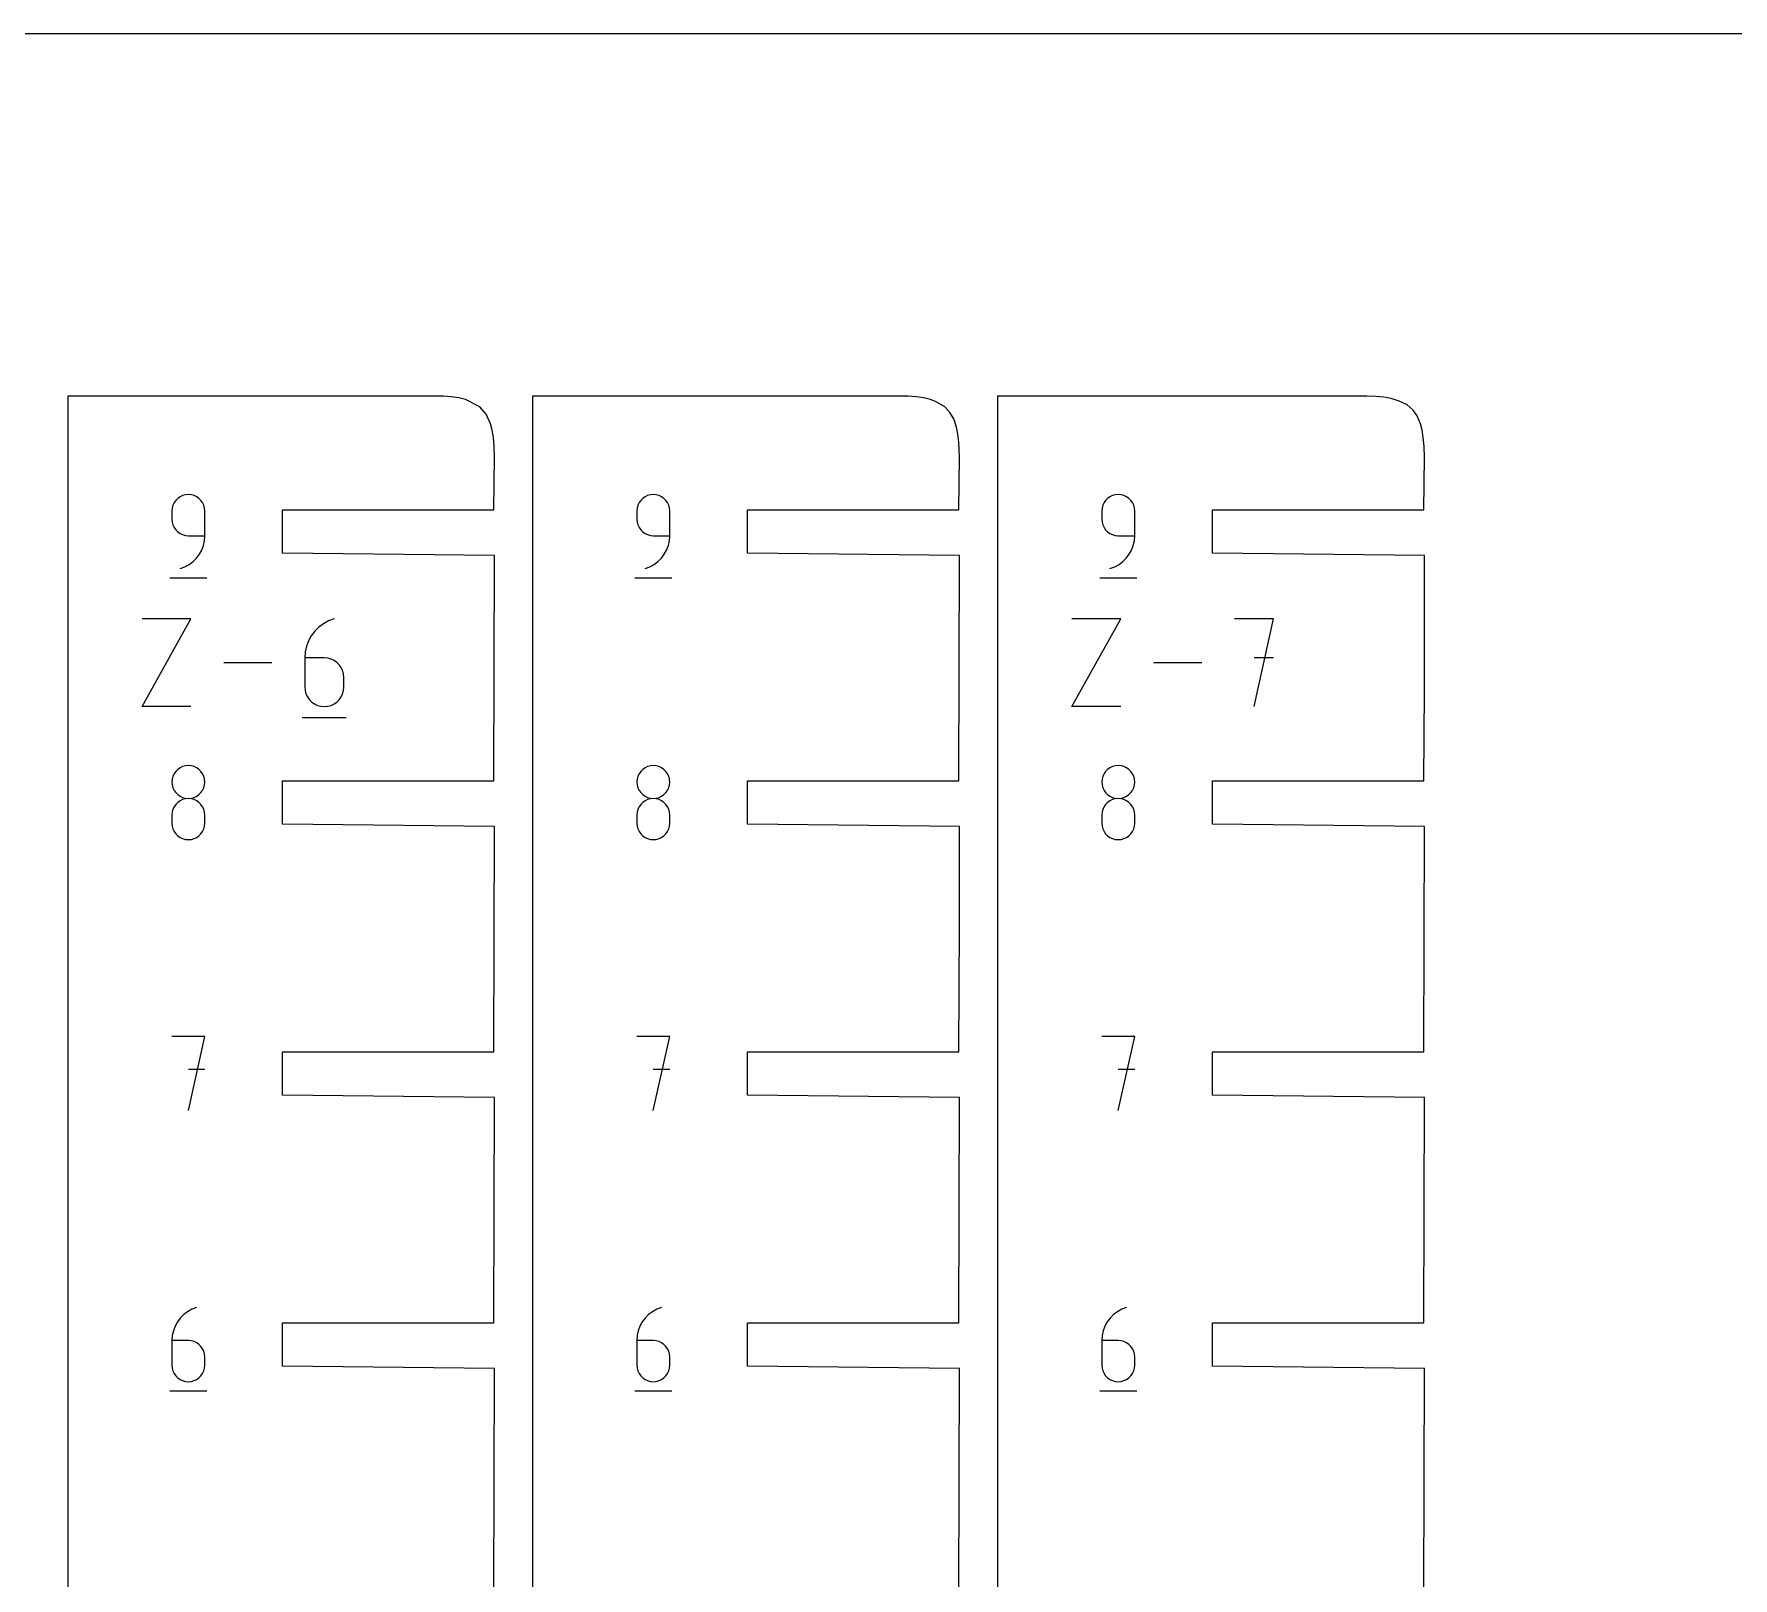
# Model space of a CAD drawing. Extents: x 0 to 38, y 0 to 25.5.
# Drawn here: x 5.48 to 11.05, y 20.44 to 25.5 of the extents above; entities that cross this region are included whole.
import ezdxf

# ---------------------------------------------------------------- set-up
doc = ezdxf.new("R2010")
doc.units = 0

msp = doc.modelspace()

# ---------------------------------------------------------------- linework, layer by layer
at = {"layer": 'annotation', "color": 1}
for p, q in [((5.942168, 23.970409), (5.936834, 23.96286)), ((5.948682, 23.976929), (5.942168, 23.970409)), ((5.956221, 23.982267), (5.948682, 23.976929)), ((5.964632, 23.98627), (5.956221, 23.982267)), ((5.973761, 23.988784), (5.964632, 23.98627)), ((5.983454, 23.989656), (5.973761, 23.988784)), ((5.993167, 23.988784), (5.983454, 23.989656)), ((5.983454, 23.989656), (5.983454, 23.989656)), ((6.002307, 23.98627), (5.993167, 23.988784)), ((6.010721, 23.982267), (6.002307, 23.98627)), ((6.018258, 23.976929), (6.010721, 23.982267)), ((6.024765, 23.970409), (6.018258, 23.976929)), ((6.030091, 23.96286), (6.024765, 23.970409)), ((7.467168, 23.970409), (7.461834, 23.96286)), ((7.473682, 23.976929), (7.467168, 23.970409)), ((7.481221, 23.982267), (7.473682, 23.976929)), ((7.489632, 23.98627), (7.481221, 23.982267)), ((7.498761, 23.988784), (7.489632, 23.98627)), ((7.508454, 23.989656), (7.498761, 23.988784)), ((7.518167, 23.988784), (7.508454, 23.989656)), ((7.508454, 23.989656), (7.508454, 23.989656)), ((7.527307, 23.98627), (7.518167, 23.988784)), ((7.535721, 23.982267), (7.527307, 23.98627)), ((7.543257, 23.976929), (7.535721, 23.982267)), ((7.549765, 23.970409), (7.543257, 23.976929)), ((7.555091, 23.96286), (7.549765, 23.970409)), ((8.992168, 23.970409), (8.986834, 23.96286)), ((8.998682, 23.976929), (8.992168, 23.970409)), ((9.006221, 23.982267), (8.998682, 23.976929)), ((9.014632, 23.98627), (9.006221, 23.982267)), ((9.023761, 23.988784), (9.014632, 23.98627)), ((9.033454, 23.989656), (9.023761, 23.988784)), ((9.043167, 23.988784), (9.033454, 23.989656)), ((9.033454, 23.989656), (9.033454, 23.989656)), ((9.052306, 23.98627), (9.043167, 23.988784)), ((9.060721, 23.982267), (9.052306, 23.98627)), ((9.068257, 23.976929), (9.060721, 23.982267)), ((9.074765, 23.970409), (9.068257, 23.976929)), ((9.080091, 23.96286), (9.074765, 23.970409)), ((5.930321, 23.945289), (5.929449, 23.935574)), ((5.929449, 23.935574), (5.929449, 23.908533)), ((5.929449, 23.908533), (5.929449, 23.908533)), ((5.929449, 23.908533), (5.930321, 23.898818)), ((5.932834, 23.954436), (5.930321, 23.945289)), ((5.936834, 23.96286), (5.932834, 23.954436)), ((6.034083, 23.954436), (6.030091, 23.96286)), ((6.03659, 23.945289), (6.034083, 23.954436)), ((6.03746, 23.935574), (6.03659, 23.945289)), ((6.03746, 23.854467), (6.03746, 23.935574)), ((6.03746, 23.935574), (6.03746, 23.935574)), ((7.45532, 23.945289), (7.454448, 23.935574)), ((7.454448, 23.935574), (7.454448, 23.908533)), ((7.454448, 23.908533), (7.454448, 23.908533)), ((7.454448, 23.908533), (7.45532, 23.898818)), ((7.457834, 23.954436), (7.45532, 23.945289)), ((7.461834, 23.96286), (7.457834, 23.954436)), ((7.559083, 23.954436), (7.555091, 23.96286)), ((7.56159, 23.945289), (7.559083, 23.954436)), ((7.562459, 23.935574), (7.56159, 23.945289)), ((7.562459, 23.854467), (7.562459, 23.935574)), ((7.562459, 23.935574), (7.562459, 23.935574)), ((8.98032, 23.945289), (8.979448, 23.935574)), ((8.979448, 23.935574), (8.979448, 23.908533)), ((8.979448, 23.908533), (8.979448, 23.908533)), ((8.979448, 23.908533), (8.98032, 23.898818)), ((8.982833, 23.954436), (8.98032, 23.945289)), ((8.986834, 23.96286), (8.982833, 23.954436)), ((9.084083, 23.954436), (9.080091, 23.96286)), ((9.08659, 23.945289), (9.084083, 23.954436)), ((9.087459, 23.935574), (9.08659, 23.945289)), ((9.087459, 23.854467), (9.087459, 23.935574)), ((9.087459, 23.935574), (9.087459, 23.935574)), ((5.930321, 23.898818), (5.932834, 23.889673)), ((5.932834, 23.889673), (5.936834, 23.88125)), ((5.936834, 23.88125), (5.942168, 23.873704)), ((5.942168, 23.873704), (5.948682, 23.867187)), ((5.948682, 23.867187), (5.956221, 23.861851)), ((5.956221, 23.861851), (5.964632, 23.857851)), ((5.964632, 23.857851), (5.973761, 23.855338)), ((5.973761, 23.855338), (5.983454, 23.854467)), ((5.983454, 23.854467), (6.03746, 23.854467)), ((6.036264, 23.838069), (6.03746, 23.854467)), ((7.45532, 23.898818), (7.457834, 23.889673)), ((7.457834, 23.889673), (7.461834, 23.88125)), ((7.461834, 23.88125), (7.467168, 23.873704)), ((7.467168, 23.873704), (7.473682, 23.867187)), ((7.473682, 23.867187), (7.481221, 23.861851)), ((7.481221, 23.861851), (7.489632, 23.857851)), ((7.489632, 23.857851), (7.498761, 23.855338)), ((7.498761, 23.855338), (7.508454, 23.854467)), ((7.508454, 23.854467), (7.562459, 23.854467)), ((7.561264, 23.838069), (7.562459, 23.854467)), ((8.98032, 23.898818), (8.982833, 23.889673)), ((8.982833, 23.889673), (8.986834, 23.88125)), ((8.986834, 23.88125), (8.992168, 23.873704)), ((8.992168, 23.873704), (8.998682, 23.867187)), ((8.998682, 23.867187), (9.006221, 23.861851)), ((9.006221, 23.861851), (9.014632, 23.857851)), ((9.014632, 23.857851), (9.023761, 23.855338)), ((9.023761, 23.855338), (9.033454, 23.854467)), ((9.033454, 23.854467), (9.087459, 23.854467)), ((9.086264, 23.838069), (9.087459, 23.854467)), ((6.0195, 23.793489), (6.027138, 23.807382)), ((6.027138, 23.807382), (6.032774, 23.822308)), ((6.032774, 23.822308), (6.036264, 23.838069)), ((7.5445, 23.793489), (7.552138, 23.807382)), ((7.552138, 23.807382), (7.557774, 23.822308)), ((7.557774, 23.822308), (7.561264, 23.838069)), ((9.0695, 23.793489), (9.077137, 23.807382)), ((9.077137, 23.807382), (9.082774, 23.822308)), ((9.082774, 23.822308), (9.086264, 23.838069)), ((5.956428, 23.746456), (5.971872, 23.752211)), ((5.956428, 23.746456), (5.956428, 23.746456)), ((5.971872, 23.752211), (5.986048, 23.75999)), ((5.986048, 23.75999), (5.998809, 23.769595)), ((5.998809, 23.769595), (6.010008, 23.780827)), ((6.010008, 23.780827), (6.0195, 23.793489)), ((7.481428, 23.746456), (7.496872, 23.752211)), ((7.481428, 23.746456), (7.481428, 23.746456)), ((7.496872, 23.752211), (7.511048, 23.75999)), ((7.511048, 23.75999), (7.523809, 23.769595)), ((7.523809, 23.769595), (7.535008, 23.780827)), ((7.535008, 23.780827), (7.5445, 23.793489)), ((9.006428, 23.746456), (9.021872, 23.752211)), ((9.006428, 23.746456), (9.006428, 23.746456)), ((9.021872, 23.752211), (9.036048, 23.75999)), ((9.036048, 23.75999), (9.048809, 23.769595)), ((9.048809, 23.769595), (9.060008, 23.780827)), ((9.060008, 23.780827), (9.0695, 23.793489)), ((5.9227, 23.716056), (6.0443, 23.716056)), ((7.4477, 23.716056), (7.5693, 23.716056)), ((8.9727, 23.716056), (9.0943, 23.716056)), ((5.831772, 23.293798), (5.991699, 23.581827)), ((5.991699, 23.581827), (5.831772, 23.581827)), ((6.442963, 23.574957), (6.426149, 23.5657)), ((6.461286, 23.581827), (6.442963, 23.574957)), ((6.461286, 23.581827), (6.461286, 23.581827)), ((8.88169, 23.293798), (9.041618, 23.581827)), ((9.041618, 23.581827), (8.88169, 23.581827)), ((9.543203, 23.581827), (9.41512, 23.581827)), ((9.47917, 23.293798), (9.543203, 23.581827)), ((6.386489, 23.525931), (6.377439, 23.509447)), ((6.39774, 23.540955), (6.386489, 23.525931)), ((6.411017, 23.554289), (6.39774, 23.540955)), ((6.426149, 23.5657), (6.411017, 23.554289)), ((6.366626, 23.473032), (6.36521, 23.453563)), ((6.37076, 23.491737), (6.366626, 23.473032)), ((6.377439, 23.509447), (6.37076, 23.491737)), ((6.257226, 23.437813), (6.099737, 23.437813)), ((6.36521, 23.453563), (6.36521, 23.357831)), ((6.42917, 23.453563), (6.36521, 23.453563)), ((6.440674, 23.452537), (6.42917, 23.453563)), ((6.451498, 23.449576), (6.440674, 23.452537)), ((6.461463, 23.44486), (6.451498, 23.449576)), ((6.470389, 23.438566), (6.461463, 23.44486)), ((6.478096, 23.430875), (6.470389, 23.438566)), ((6.484404, 23.421963), (6.478096, 23.430875)), ((6.489132, 23.41201), (6.484404, 23.421963)), ((6.492101, 23.401194), (6.489132, 23.41201)), ((9.307145, 23.437813), (9.149656, 23.437813)), ((9.543203, 23.453563), (9.47917, 23.453563)), ((6.36521, 23.357831), (6.36521, 23.357831)), ((6.36521, 23.357831), (6.366243, 23.346325)), ((6.493131, 23.389693), (6.492101, 23.401194)), ((6.492101, 23.346325), (6.493131, 23.357831)), ((6.493131, 23.357831), (6.493131, 23.389693)), ((6.493131, 23.389693), (6.493131, 23.389693)), ((6.366243, 23.346325), (6.369219, 23.335494)), ((6.369219, 23.335494), (6.373957, 23.325519)), ((6.373957, 23.325519), (6.380274, 23.316582)), ((6.380274, 23.316582), (6.387989, 23.308863)), ((6.387989, 23.308863), (6.396918, 23.302544)), ((6.396918, 23.302544), (6.406879, 23.297806)), ((6.406879, 23.297806), (6.417691, 23.29483)), ((6.440674, 23.29483), (6.451498, 23.297806)), ((6.451498, 23.297806), (6.461463, 23.302544)), ((6.461463, 23.302544), (6.470389, 23.308863)), ((6.470389, 23.308863), (6.478096, 23.316582)), ((6.478096, 23.316582), (6.484404, 23.325519)), ((6.484404, 23.325519), (6.489132, 23.335494)), ((6.489132, 23.335494), (6.492101, 23.346325)), ((5.991699, 23.293798), (5.831772, 23.293798)), ((6.357199, 23.257795), (6.501214, 23.257795)), ((6.417691, 23.29483), (6.42917, 23.293798)), ((6.42917, 23.293798), (6.440674, 23.29483)), ((6.42917, 23.293798), (6.42917, 23.293798)), ((9.041618, 23.293798), (8.88169, 23.293798)), ((5.936846, 23.073719), (5.932847, 23.065322)), ((5.942178, 23.081249), (5.936846, 23.073719)), ((5.948691, 23.087756), (5.942178, 23.081249)), ((5.95623, 23.093086), (5.948691, 23.087756)), ((5.964641, 23.097085), (5.95623, 23.093086)), ((5.973772, 23.099597), (5.964641, 23.097085)), ((5.983469, 23.100469), (5.973772, 23.099597)), ((5.993166, 23.099597), (5.983469, 23.100469)), ((5.983469, 23.100469), (5.983469, 23.100469)), ((6.002297, 23.097085), (5.993166, 23.099597)), ((6.010709, 23.093086), (6.002297, 23.097085)), ((6.018248, 23.087756), (6.010709, 23.093086)), ((6.02476, 23.081249), (6.018248, 23.087756)), ((6.030092, 23.073719), (6.02476, 23.081249)), ((6.034091, 23.065322), (6.030092, 23.073719)), ((7.461846, 23.073719), (7.457847, 23.065322)), ((7.467178, 23.081249), (7.461846, 23.073719)), ((7.473691, 23.087756), (7.467178, 23.081249)), ((7.481229, 23.093086), (7.473691, 23.087756)), ((7.489641, 23.097085), (7.481229, 23.093086)), ((7.498772, 23.099597), (7.489641, 23.097085)), ((7.508469, 23.100469), (7.498772, 23.099597)), ((7.518166, 23.099597), (7.508469, 23.100469)), ((7.508469, 23.100469), (7.508469, 23.100469)), ((7.527297, 23.097085), (7.518166, 23.099597)), ((7.535709, 23.093086), (7.527297, 23.097085)), ((7.543248, 23.087756), (7.535709, 23.093086)), ((7.54976, 23.081249), (7.543248, 23.087756)), ((7.555092, 23.073719), (7.54976, 23.081249)), ((7.559091, 23.065322), (7.555092, 23.073719)), ((8.986846, 23.073719), (8.982847, 23.065322)), ((8.992178, 23.081249), (8.986846, 23.073719)), ((8.998691, 23.087756), (8.992178, 23.081249)), ((9.006229, 23.093086), (8.998691, 23.087756)), ((9.014641, 23.097085), (9.006229, 23.093086)), ((9.023772, 23.099597), (9.014641, 23.097085)), ((9.033469, 23.100469), (9.023772, 23.099597)), ((9.043166, 23.099597), (9.033469, 23.100469)), ((9.033469, 23.100469), (9.033469, 23.100469)), ((9.052297, 23.097085), (9.043166, 23.099597)), ((9.060709, 23.093086), (9.052297, 23.097085)), ((9.068247, 23.087756), (9.060709, 23.093086)), ((9.07476, 23.081249), (9.068247, 23.087756)), ((9.080092, 23.073719), (9.07476, 23.081249)), ((9.084091, 23.065322), (9.080092, 23.073719)), ((5.930335, 23.05621), (5.929464, 23.04654)), ((5.929464, 23.04654), (5.929464, 23.04654)), ((5.929464, 23.04654), (5.930336, 23.036824)), ((5.932847, 23.065322), (5.930335, 23.05621)), ((5.930336, 23.036824), (5.932849, 23.027678)), ((5.932849, 23.027678), (5.936849, 23.019253)), ((5.936849, 23.019253), (5.942184, 23.011705)), ((6.024755, 23.011705), (6.030089, 23.019253)), ((6.030089, 23.019253), (6.03409, 23.027678)), ((6.03409, 23.027678), (6.036603, 23.036824)), ((6.036603, 23.05621), (6.034091, 23.065322)), ((6.037475, 23.04654), (6.036603, 23.05621)), ((6.036603, 23.036824), (6.037475, 23.04654)), ((6.037475, 23.04654), (6.037475, 23.04654)), ((7.455335, 23.05621), (7.454464, 23.04654)), ((7.454464, 23.04654), (7.454464, 23.04654)), ((7.454464, 23.04654), (7.455336, 23.036824)), ((7.457847, 23.065322), (7.455335, 23.05621)), ((7.455336, 23.036824), (7.457849, 23.027678)), ((7.457849, 23.027678), (7.461849, 23.019253)), ((7.461849, 23.019253), (7.467183, 23.011705)), ((7.549755, 23.011705), (7.555089, 23.019253)), ((7.555089, 23.019253), (7.55909, 23.027678)), ((7.55909, 23.027678), (7.561603, 23.036824)), ((7.561603, 23.05621), (7.559091, 23.065322)), ((7.562475, 23.04654), (7.561603, 23.05621)), ((7.561603, 23.036824), (7.562475, 23.04654)), ((7.562475, 23.04654), (7.562475, 23.04654)), ((8.980335, 23.05621), (8.979464, 23.04654)), ((8.979464, 23.04654), (8.979464, 23.04654)), ((8.979464, 23.04654), (8.980335, 23.036824)), ((8.982847, 23.065322), (8.980335, 23.05621)), ((8.980335, 23.036824), (8.982849, 23.027678)), ((8.982849, 23.027678), (8.986849, 23.019253)), ((8.986849, 23.019253), (8.992183, 23.011705)), ((9.074755, 23.011705), (9.080089, 23.019253)), ((9.080089, 23.019253), (9.084089, 23.027678)), ((9.084089, 23.027678), (9.086603, 23.036824)), ((9.086603, 23.05621), (9.084091, 23.065322)), ((9.087474, 23.04654), (9.086603, 23.05621)), ((9.086603, 23.036824), (9.087474, 23.04654)), ((9.087474, 23.04654), (9.087474, 23.04654)), ((5.936846, 22.965668), (5.932847, 22.957246)), ((5.942178, 22.973215), (5.936846, 22.965668)), ((5.948691, 22.979733), (5.942178, 22.973215)), ((5.942184, 23.011705), (5.948697, 23.005185)), ((5.95623, 22.98507), (5.948691, 22.979733)), ((5.948697, 23.005185), (5.956236, 22.999847)), ((5.964641, 22.989073), (5.95623, 22.98507)), ((5.956236, 22.999847), (5.964647, 22.995844)), ((5.973772, 22.991586), (5.964641, 22.989073)), ((5.964647, 22.995844), (5.973776, 22.99333)), ((5.983469, 22.992458), (5.973772, 22.991586)), ((5.973776, 22.99333), (5.983469, 22.992458)), ((5.983469, 22.992458), (5.993162, 22.99333)), ((5.993166, 22.991587), (5.983469, 22.992458)), ((5.983469, 22.992458), (5.983469, 22.992458)), ((5.983469, 22.992458), (5.983469, 22.992458)), ((5.993162, 22.99333), (6.002291, 22.995844)), ((6.002297, 22.989074), (5.993166, 22.991587)), ((6.002291, 22.995844), (6.010702, 22.999847)), ((6.010709, 22.985074), (6.002297, 22.989074)), ((6.010702, 22.999847), (6.018241, 23.005185)), ((6.018248, 22.979738), (6.010709, 22.985074)), ((6.018241, 23.005185), (6.024755, 23.011705)), ((6.02476, 22.973221), (6.018248, 22.979738)), ((6.030092, 22.965674), (6.02476, 22.973221)), ((6.034091, 22.957252), (6.030092, 22.965674)), ((7.461846, 22.965668), (7.457847, 22.957246)), ((7.467178, 22.973215), (7.461846, 22.965668)), ((7.473691, 22.979733), (7.467178, 22.973215)), ((7.467183, 23.011705), (7.473697, 23.005185)), ((7.481229, 22.98507), (7.473691, 22.979733)), ((7.473697, 23.005185), (7.481236, 22.999847)), ((7.489641, 22.989073), (7.481229, 22.98507)), ((7.481236, 22.999847), (7.489647, 22.995844)), ((7.498772, 22.991586), (7.489641, 22.989073)), ((7.489647, 22.995844), (7.498776, 22.99333)), ((7.508469, 22.992458), (7.498772, 22.991586)), ((7.498776, 22.99333), (7.508469, 22.992458)), ((7.508469, 22.992458), (7.518162, 22.99333)), ((7.518166, 22.991587), (7.508469, 22.992458)), ((7.508469, 22.992458), (7.508469, 22.992458)), ((7.508469, 22.992458), (7.508469, 22.992458)), ((7.518162, 22.99333), (7.527291, 22.995844)), ((7.527297, 22.989074), (7.518166, 22.991587)), ((7.527291, 22.995844), (7.535702, 22.999847)), ((7.535709, 22.985074), (7.527297, 22.989074)), ((7.535702, 22.999847), (7.543241, 23.005185)), ((7.543248, 22.979738), (7.535709, 22.985074)), ((7.543241, 23.005185), (7.549755, 23.011705)), ((7.54976, 22.973221), (7.543248, 22.979738)), ((7.555092, 22.965674), (7.54976, 22.973221)), ((7.559091, 22.957252), (7.555092, 22.965674)), ((8.986846, 22.965668), (8.982847, 22.957246)), ((8.992178, 22.973215), (8.986846, 22.965668)), ((8.998691, 22.979733), (8.992178, 22.973215)), ((8.992183, 23.011705), (8.998697, 23.005185)), ((9.006229, 22.98507), (8.998691, 22.979733)), ((8.998697, 23.005185), (9.006236, 22.999847)), ((9.014641, 22.989073), (9.006229, 22.98507)), ((9.006236, 22.999847), (9.014647, 22.995844)), ((9.023772, 22.991586), (9.014641, 22.989073)), ((9.014647, 22.995844), (9.023776, 22.99333)), ((9.033469, 22.992458), (9.023772, 22.991586)), ((9.023776, 22.99333), (9.033469, 22.992458)), ((9.033469, 22.992458), (9.043162, 22.99333)), ((9.043166, 22.991587), (9.033469, 22.992458)), ((9.033469, 22.992458), (9.033469, 22.992458)), ((9.033469, 22.992458), (9.033469, 22.992458)), ((9.043162, 22.99333), (9.052291, 22.995844)), ((9.052297, 22.989074), (9.043166, 22.991587)), ((9.052291, 22.995844), (9.060702, 22.999847)), ((9.060709, 22.985074), (9.052297, 22.989074)), ((9.060702, 22.999847), (9.068241, 23.005185)), ((9.068247, 22.979738), (9.060709, 22.985074)), ((9.068241, 23.005185), (9.074755, 23.011705)), ((9.07476, 22.973221), (9.068247, 22.979738)), ((9.080092, 22.965674), (9.07476, 22.973221)), ((9.084091, 22.957252), (9.080092, 22.965674)), ((5.930335, 22.948103), (5.929464, 22.938392)), ((5.929464, 22.938392), (5.929464, 22.911488)), ((5.929464, 22.911488), (5.929464, 22.911488)), ((5.929464, 22.911488), (5.930336, 22.901778)), ((5.932847, 22.957246), (5.930335, 22.948103)), ((6.036603, 22.948107), (6.034091, 22.957252)), ((6.037475, 22.938392), (6.036603, 22.948107)), ((6.036603, 22.901778), (6.037475, 22.911488)), ((6.037475, 22.911488), (6.037475, 22.938392)), ((6.037475, 22.938392), (6.037475, 22.938392)), ((7.455335, 22.948103), (7.454464, 22.938392)), ((7.454464, 22.938392), (7.454464, 22.911488)), ((7.454464, 22.911488), (7.454464, 22.911488)), ((7.454464, 22.911488), (7.455336, 22.901778)), ((7.457847, 22.957246), (7.455335, 22.948103)), ((7.561603, 22.948107), (7.559091, 22.957252)), ((7.562475, 22.938392), (7.561603, 22.948107)), ((7.561603, 22.901778), (7.562475, 22.911488)), ((7.562475, 22.911488), (7.562475, 22.938392)), ((7.562475, 22.938392), (7.562475, 22.938392)), ((8.980335, 22.948103), (8.979464, 22.938392)), ((8.979464, 22.938392), (8.979464, 22.911488)), ((8.979464, 22.911488), (8.979464, 22.911488)), ((8.979464, 22.911488), (8.980335, 22.901778)), ((8.982847, 22.957246), (8.980335, 22.948103)), ((9.086603, 22.948107), (9.084091, 22.957252)), ((9.087474, 22.938392), (9.086603, 22.948107)), ((9.086603, 22.901778), (9.087474, 22.911488)), ((9.087474, 22.911488), (9.087474, 22.938392)), ((9.087474, 22.938392), (9.087474, 22.938392)), ((5.930336, 22.901778), (5.932849, 22.892645)), ((5.932849, 22.892645), (5.936849, 22.884241)), ((5.936849, 22.884241), (5.942184, 22.876717)), ((5.942184, 22.876717), (5.948697, 22.870222)), ((5.948697, 22.870222), (5.956236, 22.864908)), ((5.956236, 22.864908), (5.964647, 22.860926)), ((5.964647, 22.860926), (5.973776, 22.858426)), ((5.973776, 22.858426), (5.983469, 22.857559)), ((5.983469, 22.857559), (5.993162, 22.858426)), ((5.983469, 22.857559), (5.983469, 22.857559)), ((5.993162, 22.858426), (6.002291, 22.860926)), ((6.002291, 22.860926), (6.010702, 22.864908)), ((6.010702, 22.864908), (6.018241, 22.870222)), ((6.018241, 22.870222), (6.024755, 22.876717)), ((6.024755, 22.876717), (6.030089, 22.884241)), ((6.030089, 22.884241), (6.03409, 22.892645)), ((6.03409, 22.892645), (6.036603, 22.901778)), ((7.455336, 22.901778), (7.457849, 22.892645)), ((7.457849, 22.892645), (7.461849, 22.884241)), ((7.461849, 22.884241), (7.467183, 22.876717)), ((7.467183, 22.876717), (7.473697, 22.870222)), ((7.473697, 22.870222), (7.481236, 22.864908)), ((7.481236, 22.864908), (7.489647, 22.860926)), ((7.489647, 22.860926), (7.498776, 22.858426)), ((7.498776, 22.858426), (7.508469, 22.857559)), ((7.508469, 22.857559), (7.518162, 22.858426)), ((7.508469, 22.857559), (7.508469, 22.857559)), ((7.518162, 22.858426), (7.527291, 22.860926)), ((7.527291, 22.860926), (7.535702, 22.864908)), ((7.535702, 22.864908), (7.543241, 22.870222)), ((7.543241, 22.870222), (7.549755, 22.876717)), ((7.549755, 22.876717), (7.555089, 22.884241)), ((7.555089, 22.884241), (7.55909, 22.892645)), ((7.55909, 22.892645), (7.561603, 22.901778)), ((8.980335, 22.901778), (8.982849, 22.892645)), ((8.982849, 22.892645), (8.986849, 22.884241)), ((8.986849, 22.884241), (8.992183, 22.876716)), ((8.992183, 22.876716), (8.998697, 22.870222)), ((8.998697, 22.870222), (9.006236, 22.864908)), ((9.006236, 22.864908), (9.014647, 22.860926)), ((9.014647, 22.860926), (9.023776, 22.858426)), ((9.023776, 22.858426), (9.033469, 22.857559)), ((9.033469, 22.857559), (9.043162, 22.858426)), ((9.033469, 22.857559), (9.033469, 22.857559)), ((9.043162, 22.858426), (9.052291, 22.860926)), ((9.052291, 22.860926), (9.060702, 22.864908)), ((9.060702, 22.864908), (9.068241, 22.870222)), ((9.068241, 22.870222), (9.074755, 22.876716)), ((9.074755, 22.876716), (9.080089, 22.884241)), ((9.080089, 22.884241), (9.084089, 22.892645)), ((9.084089, 22.892645), (9.086603, 22.901778)), ((6.037536, 22.211878), (5.929388, 22.211878)), ((5.983469, 21.968678), (6.037536, 22.211878)), ((7.562536, 22.211878), (7.454387, 22.211878)), ((7.508469, 21.968678), (7.562536, 22.211878)), ((9.087536, 22.211878), (8.979387, 22.211878)), ((9.033469, 21.968678), (9.087536, 22.211878)), ((6.037536, 22.103577), (5.983469, 22.103577)), ((7.562536, 22.103577), (7.508469, 22.103577)), ((9.087536, 22.103577), (9.033469, 22.103577)), ((5.968142, 21.299737), (5.956931, 21.288479)), ((5.980918, 21.309372), (5.968142, 21.299737)), ((5.995115, 21.317188), (5.980918, 21.309372)), ((6.010586, 21.322989), (5.995115, 21.317188)), ((6.010586, 21.322989), (6.010586, 21.322989)), ((7.493141, 21.299737), (7.48193, 21.288479)), ((7.505918, 21.309372), (7.493141, 21.299737)), ((7.520115, 21.317188), (7.505918, 21.309372)), ((7.535586, 21.322989), (7.520115, 21.317188)), ((7.535586, 21.322989), (7.535586, 21.322989)), ((9.018141, 21.299737), (9.00693, 21.288479)), ((9.030918, 21.309372), (9.018141, 21.299737)), ((9.045115, 21.317188), (9.030918, 21.309372)), ((9.060586, 21.322989), (9.045115, 21.317188)), ((9.060586, 21.322989), (9.060586, 21.322989)), ((5.93415, 21.246921), (5.93066, 21.231127)), ((5.939789, 21.261875), (5.93415, 21.246921)), ((5.947431, 21.275793), (5.939789, 21.261875)), ((5.956931, 21.288479), (5.947431, 21.275793)), ((7.45915, 21.246921), (7.45566, 21.231127)), ((7.464789, 21.261875), (7.45915, 21.246921)), ((7.472431, 21.275793), (7.464789, 21.261875)), ((7.48193, 21.288479), (7.472431, 21.275793)), ((8.98415, 21.246921), (8.980659, 21.231127)), ((8.989789, 21.261875), (8.98415, 21.246921)), ((8.997431, 21.275792), (8.989789, 21.261875)), ((9.00693, 21.288479), (8.997431, 21.275792)), ((5.93066, 21.231127), (5.929464, 21.214688)), ((5.929464, 21.214688), (5.929464, 21.133855)), ((5.983469, 21.214688), (5.929464, 21.214688)), ((5.993182, 21.213821), (5.983469, 21.214688)), ((6.002322, 21.211321), (5.993182, 21.213821)), ((6.010736, 21.207339), (6.002322, 21.211321)), ((6.018273, 21.202025), (6.010736, 21.207339)), ((6.02478, 21.195531), (6.018273, 21.202025)), ((6.030106, 21.188006), (6.02478, 21.195531)), ((6.034098, 21.179602), (6.030106, 21.188006)), ((6.036605, 21.170469), (6.034098, 21.179602)), ((7.45566, 21.231127), (7.454464, 21.214688)), ((7.454464, 21.214688), (7.454464, 21.133855)), ((7.508469, 21.214688), (7.454464, 21.214688)), ((7.518182, 21.213821), (7.508469, 21.214688)), ((7.527322, 21.211321), (7.518182, 21.213821)), ((7.535736, 21.207339), (7.527322, 21.211321)), ((7.543273, 21.202025), (7.535736, 21.207339)), ((7.54978, 21.195531), (7.543273, 21.202025)), ((7.555106, 21.188006), (7.54978, 21.195531)), ((7.559098, 21.179602), (7.555106, 21.188006)), ((7.561605, 21.170469), (7.559098, 21.179602)), ((8.980659, 21.231127), (8.979464, 21.214688)), ((8.979464, 21.214688), (8.979464, 21.133855)), ((9.033469, 21.214688), (8.979464, 21.214688)), ((9.043182, 21.213821), (9.033469, 21.214688)), ((9.052322, 21.211321), (9.043182, 21.213821)), ((9.060736, 21.207339), (9.052322, 21.211321)), ((9.068273, 21.202025), (9.060736, 21.207339)), ((9.07478, 21.195531), (9.068273, 21.202025)), ((9.080106, 21.188006), (9.07478, 21.195531)), ((9.084098, 21.179602), (9.080106, 21.188006)), ((9.086605, 21.170469), (9.084098, 21.179602)), ((5.929464, 21.133855), (5.929464, 21.133855)), ((5.929464, 21.133855), (5.930336, 21.12414)), ((5.930336, 21.12414), (5.932849, 21.114995)), ((6.034098, 21.114995), (6.036605, 21.12414)), ((6.037475, 21.160759), (6.036605, 21.170469)), ((6.036605, 21.12414), (6.037475, 21.133855)), ((6.037475, 21.133855), (6.037475, 21.160759)), ((6.037475, 21.160759), (6.037475, 21.160759)), ((7.454464, 21.133855), (7.454464, 21.133855)), ((7.454464, 21.133855), (7.455336, 21.12414)), ((7.455336, 21.12414), (7.457849, 21.114995)), ((7.559098, 21.114995), (7.561605, 21.12414)), ((7.562475, 21.160759), (7.561605, 21.170469)), ((7.561605, 21.12414), (7.562475, 21.133855)), ((7.562475, 21.133855), (7.562475, 21.160759)), ((7.562475, 21.160759), (7.562475, 21.160759)), ((8.979464, 21.133855), (8.979464, 21.133855)), ((8.979464, 21.133855), (8.980335, 21.12414)), ((8.980335, 21.12414), (8.982849, 21.114995)), ((9.084098, 21.114995), (9.086605, 21.12414)), ((9.087474, 21.160759), (9.086605, 21.170469)), ((9.086605, 21.12414), (9.087474, 21.133855)), ((9.087474, 21.133855), (9.087474, 21.160759)), ((9.087474, 21.160759), (9.087474, 21.160759)), ((5.932849, 21.114995), (5.936849, 21.106573)), ((5.936849, 21.106573), (5.942184, 21.099026)), ((5.942184, 21.099026), (5.948697, 21.092509)), ((5.948697, 21.092509), (5.956236, 21.087173)), ((5.956236, 21.087173), (5.964647, 21.083173)), ((5.964647, 21.083173), (5.973776, 21.08066)), ((5.973776, 21.08066), (5.983469, 21.079789)), ((5.983469, 21.079789), (5.993182, 21.08066)), ((5.983469, 21.079789), (5.983469, 21.079789)), ((5.993182, 21.08066), (6.002322, 21.083173)), ((6.002322, 21.083173), (6.010736, 21.087173)), ((6.010736, 21.087173), (6.018273, 21.092509)), ((6.018273, 21.092509), (6.02478, 21.099026)), ((6.02478, 21.099026), (6.030106, 21.106573)), ((6.030106, 21.106573), (6.034098, 21.114995)), ((7.457849, 21.114995), (7.461849, 21.106573)), ((7.461849, 21.106573), (7.467183, 21.099026)), ((7.467183, 21.099026), (7.473697, 21.092509)), ((7.473697, 21.092509), (7.481236, 21.087173)), ((7.481236, 21.087173), (7.489647, 21.083173)), ((7.489647, 21.083173), (7.498776, 21.08066)), ((7.498776, 21.08066), (7.508469, 21.079789)), ((7.508469, 21.079789), (7.518182, 21.08066)), ((7.508469, 21.079789), (7.508469, 21.079789)), ((7.518182, 21.08066), (7.527322, 21.083173)), ((7.527322, 21.083173), (7.535736, 21.087173)), ((7.535736, 21.087173), (7.543273, 21.092509)), ((7.543273, 21.092509), (7.54978, 21.099026)), ((7.54978, 21.099026), (7.555106, 21.106573)), ((7.555106, 21.106573), (7.559098, 21.114995)), ((8.982849, 21.114995), (8.986849, 21.106573)), ((8.986849, 21.106573), (8.992183, 21.099026)), ((8.992183, 21.099026), (8.998697, 21.092509)), ((8.998697, 21.092509), (9.006236, 21.087173)), ((9.006236, 21.087173), (9.014647, 21.083173)), ((9.014647, 21.083173), (9.023776, 21.08066)), ((9.023776, 21.08066), (9.033469, 21.079789)), ((9.033469, 21.079789), (9.043182, 21.08066)), ((9.033469, 21.079789), (9.033469, 21.079789)), ((9.043182, 21.08066), (9.052322, 21.083173)), ((9.052322, 21.083173), (9.060736, 21.087173)), ((9.060736, 21.087173), (9.068273, 21.092509)), ((9.068273, 21.092509), (9.07478, 21.099026)), ((9.07478, 21.099026), (9.080106, 21.106573)), ((9.080106, 21.106573), (9.084098, 21.114995)), ((5.9227, 21.049389), (6.0443, 21.049389)), ((7.4477, 21.049389), (7.5693, 21.049389)), ((8.9727, 21.049389), (9.0943, 21.049389))]:
    msp.add_line(p, q, dxfattribs=at)
at = {"layer": 'boundary', "color": 5}
for p, q in [((6.7875, 24.3125), (5.5875, 24.3125)), ((5.5875, 24.3125), (5.5875, 24.08348)), ((6.818957, 24.311798), (6.7875, 24.3125)), ((6.845571, 24.3098), (6.818957, 24.311798)), ((6.870912, 24.306135), (6.845571, 24.3098)), ((6.892337, 24.301045), (6.870912, 24.306135)), ((6.939518, 24.277082), (6.892337, 24.301045)), ((7.876136, 24.3125), (7.1125, 24.3125)), ((7.1125, 24.3125), (7.1125, 24.000201)), ((8.3125, 24.3125), (7.876136, 24.3125)), ((8.343957, 24.311798), (8.3125, 24.3125)), ((8.37057, 24.3098), (8.343957, 24.311798)), ((8.395911, 24.306135), (8.37057, 24.3098)), ((8.417337, 24.301045), (8.395911, 24.306135)), ((8.435791, 24.293159), (8.417337, 24.301045)), ((9.619318, 24.3125), (8.6375, 24.3125)), ((8.6375, 24.3125), (8.6375, 24.12512)), ((9.848939, 24.312245), (9.619318, 24.3125)), ((9.878634, 24.311071), (9.848939, 24.312245)), ((9.904785, 24.308467), (9.878634, 24.311071)), ((9.928702, 24.304284), (9.904785, 24.308467)), ((9.954639, 24.295788), (9.928702, 24.304284)), ((6.960609, 24.252756), (6.939518, 24.277082)), ((6.974723, 24.221643), (6.960609, 24.252756)), ((8.464517, 24.277082), (8.435791, 24.293159)), ((8.481207, 24.25872), (8.464517, 24.277082)), ((8.493733, 24.237431), (8.481207, 24.25872)), ((9.981023, 24.283131), (9.954639, 24.295788)), ((10.000924, 24.265876), (9.981023, 24.283131)), ((10.013563, 24.247183), (10.000924, 24.265876)), ((10.024723, 24.221643), (10.013563, 24.247183)), ((6.980126, 24.200982), (6.974723, 24.221643)), ((6.984111, 24.176586), (6.980126, 24.200982)), ((8.50267, 24.210373), (8.493733, 24.237431)), ((8.5073, 24.187675), (8.50267, 24.210373)), ((8.510478, 24.160735), (8.5073, 24.187675)), ((10.030126, 24.200982), (10.024723, 24.221643)), ((10.034111, 24.176586), (10.030126, 24.200982)), ((6.986617, 24.147525), (6.984111, 24.176586)), ((6.9875, 24.1125), (6.986617, 24.147525)), ((8.511857, 24.137973), (8.510478, 24.160735)), ((8.5125, 24.1125), (8.511857, 24.137973)), ((10.036616, 24.147525), (10.034111, 24.176586)), ((10.037499, 24.1125), (10.036616, 24.147525)), ((5.5875, 24.08348), (5.5875, 23.988773)), ((6.9854, 23.939056), (6.9875, 24.1125)), ((8.5104, 23.939056), (8.5125, 24.1125)), ((8.6375, 24.12512), (8.6375, 23.988773)), ((10.035399, 23.939056), (10.037499, 24.1125)), ((5.5875, 23.988773), (5.5875, 23.588773)), ((7.1125, 24.000201), (7.1125, 23.237039)), ((8.6375, 23.988773), (8.6375, 23.76464)), ((6.2925, 23.797056), (6.2925, 23.939056)), ((6.2925, 23.939056), (6.9854, 23.939056)), ((7.8175, 23.797056), (7.8175, 23.939056)), ((7.8175, 23.939056), (8.5104, 23.939056)), ((9.3425, 23.797056), (9.3425, 23.939056)), ((9.3425, 23.939056), (10.035399, 23.939056)), ((6.9875, 23.789456), (6.2925, 23.797056)), ((8.5125, 23.789456), (7.8175, 23.797056)), ((10.037499, 23.789456), (9.3425, 23.797056)), ((6.9854, 23.050167), (6.9875, 23.789456)), ((8.5104, 23.050167), (8.5125, 23.789456)), ((8.6375, 23.76464), (8.6375, 23.188773)), ((10.037499, 23.344823), (10.037499, 23.789456)), ((5.5875, 23.588773), (5.5875, 23.188773)), ((10.035399, 23.050167), (10.037499, 23.344823)), ((5.5875, 23.188773), (5.5875, 20.336828)), ((7.1125, 23.237039), (7.1125, 23.188773)), ((7.1125, 23.188773), (7.1125, 17.82901)), ((8.6375, 23.188773), (8.6375, 21.590737)), ((6.2925, 22.908167), (6.2925, 23.050167)), ((6.2925, 23.050167), (6.9854, 23.050167)), ((7.8175, 22.908167), (7.8175, 23.050167)), ((7.8175, 23.050167), (8.5104, 23.050167)), ((9.3425, 22.908167), (9.3425, 23.050167)), ((9.3425, 23.050167), (10.035399, 23.050167)), ((6.9875, 22.900567), (6.2925, 22.908167)), ((8.5125, 22.900567), (7.8175, 22.908167)), ((10.037499, 22.900567), (9.3425, 22.908167)), ((6.9854, 22.161278), (6.9875, 22.900567)), ((8.5125, 22.577146), (8.5125, 22.900567)), ((10.035399, 22.161278), (10.037499, 22.900567)), ((8.5104, 22.161278), (8.5125, 22.577146)), ((6.2925, 22.019278), (6.2925, 22.161278)), ((6.2925, 22.161278), (6.9854, 22.161278)), ((7.8175, 22.019278), (7.8175, 22.161278)), ((7.8175, 22.161278), (8.5104, 22.161278)), ((9.3425, 22.019278), (9.3425, 22.161278)), ((9.3425, 22.161278), (10.035399, 22.161278)), ((6.9875, 22.011678), (6.2925, 22.019278)), ((8.5125, 22.011678), (7.8175, 22.019278)), ((10.037499, 22.011678), (9.3425, 22.019278)), ((6.9854, 21.272389), (6.9875, 22.011678)), ((8.5104, 21.272389), (8.5125, 22.011678)), ((10.035399, 21.272389), (10.037499, 22.011678)), ((8.6375, 21.590737), (8.6375, 17.484885)), ((6.2925, 21.130389), (6.2925, 21.272389)), ((6.2925, 21.272389), (6.9854, 21.272389)), ((7.8175, 21.130389), (7.8175, 21.272389)), ((7.8175, 21.272389), (8.5104, 21.272389)), ((9.3425, 21.130389), (9.3425, 21.272389)), ((9.3425, 21.272389), (10.035399, 21.272389)), ((6.9875, 21.122789), (6.2925, 21.130389)), ((6.9854, 20.3835), (6.9875, 21.122789)), ((8.5125, 21.122789), (7.8175, 21.130389)), ((8.5104, 20.3835), (8.5125, 21.122789)), ((10.037499, 21.122789), (9.3425, 21.130389)), ((10.035399, 20.3835), (10.037499, 21.122789))]:
    msp.add_line(p, q, dxfattribs=at)
at = {"layer": 'frame', "color": 5}
msp.add_line((38, 25.5), (0, 25.5), dxfattribs=at)

doc.saveas('drawing.dxf')
